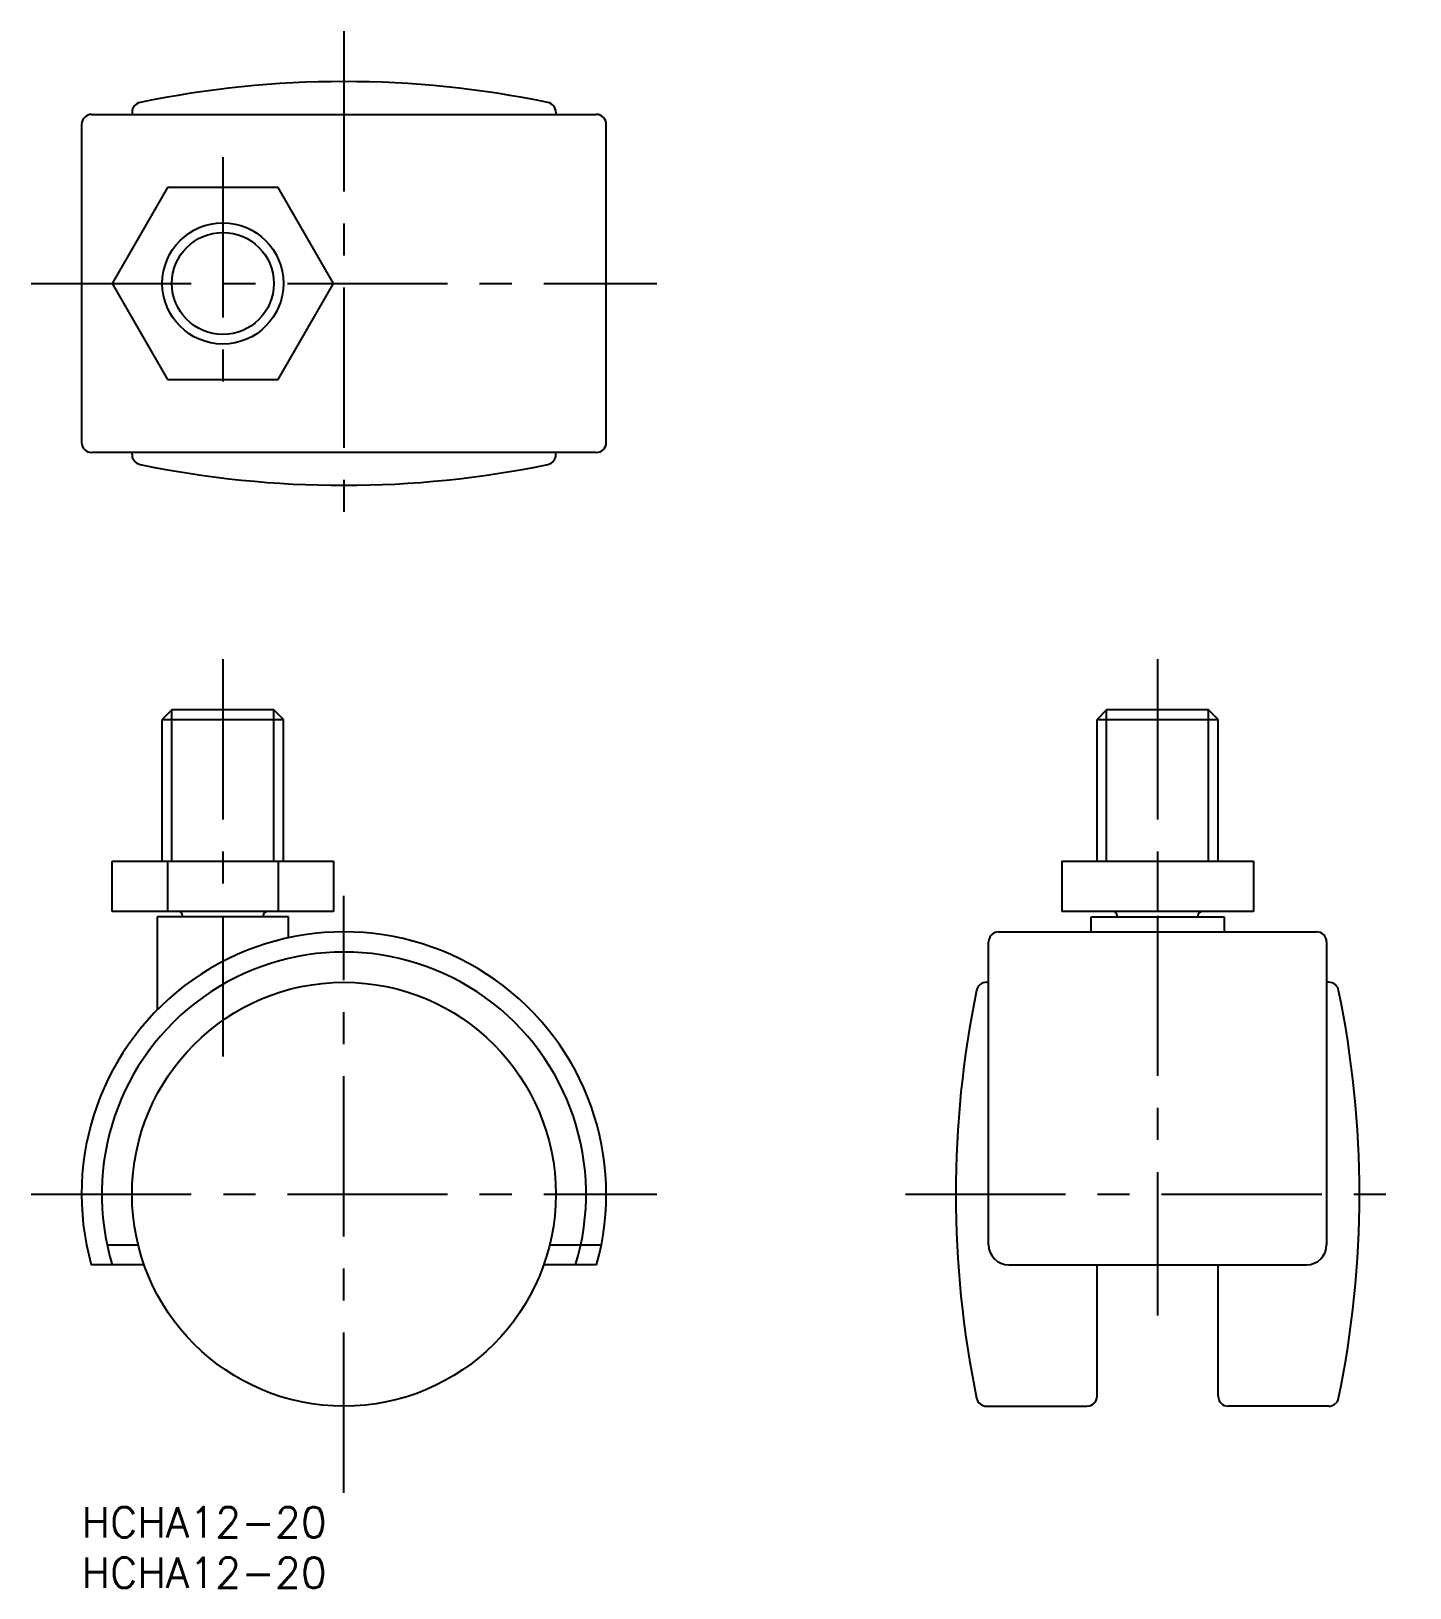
# Model space of a CAD drawing. Extents: x -5 to 132, y -8 to 146.
import ezdxf

# ---------------------------------------------------------------- set-up
doc = ezdxf.new("R2010")
doc.units = 0
doc.header["$LTSCALE"] = 0.5
doc.linetypes.add('CENTER', pattern=[50.8, 31.75, -6.35, 6.35, -6.35])
for name, color, linetype in [('MSM_CENTER', 1, 'CENTER'), ('MSM_CONTINUOUS', 7, 'CONTINUOUS'), ('MSM_NARROW', 5, 'CONTINUOUS'), ('MSM_PART_NUMBER', 7, 'CONTINUOUS')]:
    doc.layers.add(name, color=color, linetype=linetype)
doc.styles.get("Standard").update_dxf_attribs({"font": 'txt.shx', "height": 3, "bigfont": 'bigfont.shx'})

# ---------------------------------------------------------------- blocks, each defined once
blk = doc.blocks.new('*U2')
at = {"layer": 'MSM_PART_NUMBER'}
blk.add_text('HCHA12-20', height=3, dxfattribs=at).set_placement((0, -3))
blk = doc.blocks.new('*U3')
at = {"layer": 'MSM_PART_NUMBER'}
blk.add_text('HCHA12-20', height=3, dxfattribs=at).set_placement((0, -8))

msp = doc.modelspace()

# ---------------------------------------------------------------- linework, layer by layer
at = {"layer": 'MSM_CENTER'}
for p, q in [((26, 146.242494), (26, 96.242494)), ((14, 133.742494), (14, 108.742494)), ((-5, 121.242494), (57, 121.242494)), ((14, 84), (14, 44.636689)), ((106.634769, 84), (106.634769, 19)), ((26, 1.427511), (26, 60.572489)), ((-5, 31), (57, 31)), ((81.634769, 31), (131.634769, 31))]:
    msp.add_line(p, q, dxfattribs=at)
at = {"layer": 'MSM_CONTINUOUS'}
for p, q in [((1, 137.992494), (51, 137.992494)), ((5, 138.201248), (5, 137.992494)), ((47, 138.201248), (47, 137.992494)), ((0, 136.992494), (0, 105.492494)), ((52, 105.492494), (52, 136.992494)), ((8.515172, 130.742494), (3.030345, 121.242494)), ((19.484827, 130.742494), (8.515172, 130.742494)), ((24.969655, 121.242494), (19.484827, 130.742494)), ((3.030345, 121.242494), (8.515172, 111.742494)), ((19.484827, 111.742494), (24.969655, 121.242494)), ((8.515172, 111.742494), (19.484827, 111.742494)), ((51, 104.492494), (1, 104.492494)), ((5, 104.28374), (5, 104.492494)), ((47, 104.28374), (47, 104.492494)), ((8.947, 79), (8, 78.053)), ((19.053, 79), (8.947, 79)), ((20, 78.053), (19.053, 79)), ((101.581769, 79), (100.634769, 78.053)), ((111.687769, 79), (101.581769, 79)), ((112.634769, 78.053), (111.687769, 79)), ((8, 78.053), (20, 78.053)), ((8, 64), (8, 78.053)), ((20, 64), (20, 78.053)), ((100.634769, 78.053), (112.634769, 78.053)), ((100.634769, 64), (100.634769, 78.053)), ((112.634769, 64), (112.634769, 78.053)), ((3.03, 64), (24.97, 64)), ((3.03, 59), (3.03, 64)), ((8.515, 64), (8.515, 59)), ((19.485, 64), (19.485, 59)), ((24.97, 64), (24.97, 59)), ((97.13447, 64), (116.135067, 64)), ((97.13447, 64), (97.13447, 59)), ((106.634769, 64), (106.634769, 59)), ((116.135067, 64), (116.135067, 59)), ((24.97, 59), (3.03, 59)), ((116.135067, 59), (97.13447, 59)), ((20.5, 58.5), (7.5, 58.5)), ((7.5, 58.5), (7.5, 49.268826)), ((10, 58.5), (10, 58.6)), ((18, 58.6), (18, 58.5)), ((20.5, 56.411612), (20.5, 58.5)), ((100.034769, 58.5), (113.234769, 58.5)), ((100.034769, 57), (100.034769, 58.5)), ((102.634769, 58.5), (102.634769, 58.6)), ((110.634769, 58.6), (110.634769, 58.5)), ((113.234769, 58.5), (113.234769, 57)), ((89.884769, 26), (89.884769, 56)), ((90.884769, 57), (122.384769, 57)), ((123.384769, 56), (123.384769, 26)), ((89.676015, 52), (89.884769, 52)), ((123.593523, 52), (123.384769, 52)), ((2.526611, 26), (5.603922, 26)), ((46.396078, 26), (51.514702, 26)), ((6.20101, 24), (0.960032, 24)), ((51.039968, 24), (45.79899, 24)), ((91.884769, 24), (121.384769, 24)), ((100.634769, 11), (100.634769, 24)), ((112.634769, 11), (112.634769, 24)), ((89.676015, 10), (99.634769, 10)), ((123.593523, 10), (113.634769, 10))]:
    msp.add_line(p, q, dxfattribs=at)
for centre, radius in [((14, 121.242494), 6), ((26, 31), 21)]:
    msp.add_circle(centre, radius, dxfattribs=at)
for centre, radius, start, end in [((26, 41.242494), 100, 78.34488, 101.65512), ((6, 138.201248), 1, 101.65512, 180), ((46, 138.201248), 1, 0, 78.34488), ((1, 136.992494), 1, 90, 180), ((51, 136.992494), 1, 0, 90), ((1, 105.492494), 1, 180, 270), ((51, 105.492494), 1, 270, 0), ((6, 104.28374), 1, 180, 258.34488), ((46, 104.28374), 1, 281.65512, 0), ((26, 201.242494), 100, 258.34488, 281.65512), ((9.6, 58.6), 0.4, 0, 90), ((18.4, 58.6), 0.4, 90, 180), ((102.234769, 58.6), 0.4, 0, 90), ((111.034769, 58.6), 0.4, 90, 180), ((26, 31), 26, 344.381502, 195.618498), ((90.884769, 56), 1, 90, 180), ((122.384769, 56), 1, 0, 90), ((26, 31), 24, 343.042237, 196.957763), ((186.634769, 31), 100, 168.34488, 191.65512), ((89.676015, 51), 1, 90, 168.34488), ((123.593523, 51), 1, 11.65512, 90), ((26.634769, 31), 100, 348.34488, 11.65512), ((91.884769, 26), 2, 180, 270), ((121.384769, 26), 2, 270, 0), ((89.676015, 11), 1, 191.65512, 270), ((99.634769, 11), 1, 270, 0), ((113.634769, 11), 1, 180, 270), ((123.593523, 11), 1, 270, 348.34488)]:
    msp.add_arc(centre, radius, start, end, dxfattribs=at)
at = {"layer": 'MSM_NARROW'}
for p, q in [((8.947, 64), (8.947, 79)), ((19.053, 64), (19.053, 79)), ((101.581769, 64), (101.581769, 79)), ((111.687769, 64), (111.687769, 79))]:
    msp.add_line(p, q, dxfattribs=at)
msp.add_circle((14, 121.242494), 5.053, dxfattribs=at)

# ---------------------------------------------------------------- block references
at = {"layer": 'MSM_CONTINUOUS'}
for name in ['*U2', '*U3']:
    msp.add_blockref(name, (0, 0), dxfattribs=at)

doc.saveas('drawing.dxf')
